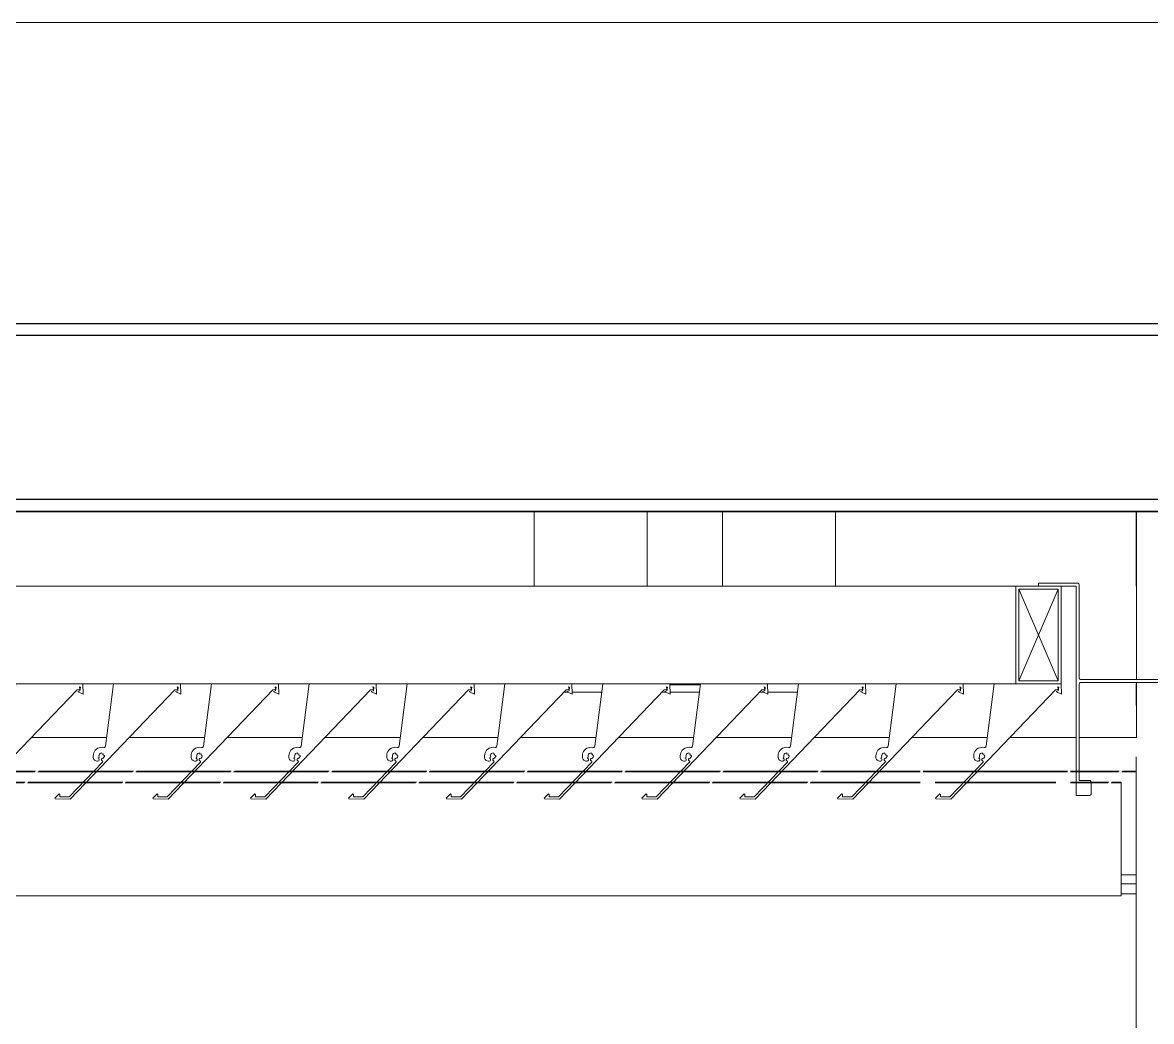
# Model space of a CAD drawing. Header units: millimetres. Extents: x -220592 to 404889, y -217665 to 38245.
# Drawn here: x 29661 to 30411, y -45092 to -44428 of the extents above; entities that cross this region are included whole.
import ezdxf

# ---------------------------------------------------------------- set-up
doc = ezdxf.new("R2010")
doc.units = ezdxf.units.MM
doc.linetypes.add('XKITLINE00', pattern=[0])
doc.layers.get('Defpoints').update_dxf_attribs({"color": 255})
for name, color, linetype in [('000 - 0_HIDE_OBJ_FRAMING_DEF_SUB_1', 1, 'Continuous'), ('000 - STRUCTURE_STEEL_FRAMING_SUB_COLOR_1', 2, 'Continuous'), ('000 - STRUCTURE_STEEL_FRAMING_SUB_COLOR_2', 1, 'Continuous'), ('000 - STRUCTURE_STEEL_FRAMING_WIPEOUT_', 250, 'Continuous')]:
    doc.layers.add(name, color=color, linetype=linetype)
doc.layers.add('Part', color=2, linetype='Continuous', lineweight=0)

# ---------------------------------------------------------------- blocks, each defined once
blk = doc.blocks.new('*A13889')
at = {"layer": 'Part', "linetype": 'XKITLINE00', "lineweight": 0}
for p, q in [((-160.638308, 66.205104), (-160.638308, 67.320805)), ((-160.638308, 67.320805), (-160.152583, 67.320805)), ((-157.388308, 67.320805), (-149.088308, 67.320805)), ((-148.588308, 67.320805), (-145.838308, 67.320805)), ((-145.838308, 66.205069), (-145.838308, 67.320805)), ((-160.638308, 65.820805), (-160.638308, 66.184805)), ((-145.838308, 65.820805), (-145.838308, 66.184609)), ((-160.638308, 65.820805), (-160.258786, 65.820805)), ((-160.238448, 65.820805), (-159.829659, 65.820805)), ((-157.728411, 65.820805), (-157.229659, 65.820805)), ((-157.078411, 65.820805), (-156.579659, 65.820805)), ((-156.428411, 65.820805), (-155.929659, 65.820805)), ((-155.778411, 65.820805), (-155.279659, 65.820805)), ((-155.128411, 65.820805), (-154.629659, 65.820805)), ((-154.478411, 65.820805), (-153.979659, 65.820805)), ((-153.828411, 65.820805), (-153.329659, 65.820805)), ((-153.178411, 65.820805), (-152.679659, 65.820805)), ((-152.528411, 65.820805), (-152.029659, 65.820805)), ((-151.878411, 65.820805), (-151.379659, 65.820805)), ((-151.228411, 65.820805), (-150.729659, 65.820805)), ((-150.578411, 65.820805), (-150.079659, 65.820805)), ((-149.928411, 65.820805), (-149.429659, 65.820805)), ((-149.278411, 65.820805), (-148.779659, 65.820805)), ((-148.628411, 65.820805), (-148.129659, 65.820805)), ((-147.978411, 65.820805), (-147.479659, 65.820805)), ((-147.328411, 65.820805), (-146.829659, 65.820805)), ((-146.678411, 65.820805), (-146.238448, 65.820805)), ((-146.218448, 65.820805), (-145.838308, 65.820805))]:
    blk.add_line(p, q, dxfattribs=at)
blk = doc.blocks.new('*A13890')
at = {"layer": 'Part', "linetype": 'XKITLINE00', "lineweight": 0}
for p, q in [((-146.784201, 66.175699), (-146.837231, 65.761693)), ((-146.338531, 66.175691), (-146.784201, 66.175699)), ((-146.357322, 66.138796), (-146.360226, 66.155812)), ((-146.360226, 66.155812), (-146.353653, 66.153776)), ((-146.356793, 66.128793), (-146.353653, 66.153776)), ((-146.335909, 66.108006), (-146.338531, 66.175691)), ((-147.072111, 65.410777), (-146.375865, 66.135899)), ((-146.375865, 66.135899), (-146.357322, 66.138796)), ((-146.368984, 66.128664), (-146.369396, 66.123541)), ((-146.369396, 66.123541), (-146.335909, 66.108006)), ((-146.356793, 66.128793), (-146.368984, 66.128664)), ((-146.918205, 65.707916), (-146.91899, 65.697703)), ((-146.915582, 65.717817), (-146.918205, 65.707916)), ((-146.911209, 65.727079), (-146.915582, 65.717817)), ((-146.905231, 65.735396), (-146.911209, 65.727079)), ((-146.897844, 65.742492), (-146.905231, 65.735396)), ((-146.889294, 65.748132), (-146.897844, 65.742492)), ((-146.879864, 65.75213), (-146.889294, 65.748132)), ((-146.880851, 65.696214), (-146.880507, 65.702714)), ((-146.880507, 65.702714), (-146.877909, 65.708682)), ((-146.869865, 65.754353), (-146.879864, 65.75213)), ((-146.877909, 65.708682), (-146.873387, 65.713364)), ((-146.873387, 65.713364), (-146.867513, 65.716166)), ((-146.859629, 65.754728), (-146.869865, 65.754353)), ((-146.867513, 65.716166), (-146.861029, 65.716735)), ((-146.861029, 65.716735), (-146.859923, 65.709029)), ((-146.859923, 65.709029), (-146.852863, 65.710199)), ((-146.849495, 65.753242), (-146.859629, 65.754728)), ((-146.852863, 65.710199), (-146.851919, 65.703034)), ((-146.851919, 65.703034), (-146.844528, 65.700712)), ((-146.843972, 65.753481), (-146.849495, 65.753242)), ((-146.844528, 65.700712), (-146.844951, 65.69404)), ((-146.839421, 65.756618), (-146.843972, 65.753481)), ((-146.837231, 65.761693), (-146.839421, 65.756618)), ((-146.857075, 65.656828), (-147.078477, 65.425812)), ((-146.91899, 65.697703), (-146.918892, 65.690904)), ((-146.918892, 65.690904), (-146.918256, 65.685176)), ((-146.918256, 65.685176), (-146.916537, 65.679675)), ((-146.916537, 65.679675), (-146.913797, 65.674605)), ((-146.913797, 65.674605), (-146.910139, 65.670151)), ((-146.910139, 65.670151), (-146.905696, 65.66648)), ((-146.905696, 65.66648), (-146.900633, 65.663726)), ((-146.900633, 65.663726), (-146.895137, 65.661991)), ((-146.895137, 65.661991), (-146.887367, 65.661495)), ((-146.887367, 65.661495), (-146.881893, 65.664135)), ((-146.887334, 65.683455), (-146.882353, 65.685485)), ((-146.881862, 65.680513), (-146.887334, 65.683455)), ((-146.882353, 65.685485), (-146.879946, 65.690296)), ((-146.881893, 65.664135), (-146.878656, 65.669279)), ((-146.878644, 65.675356), (-146.881862, 65.680513)), ((-146.879946, 65.690296), (-146.880851, 65.696214)), ((-146.878656, 65.669279), (-146.878644, 65.675356)), ((-146.864258, 65.676), (-146.864464, 65.670106)), ((-146.864464, 65.670106), (-146.86061, 65.665642)), ((-146.860101, 65.680183), (-146.864258, 65.676)), ((-146.86061, 65.665642), (-146.855983, 65.661987)), ((-146.852527, 65.683297), (-146.860101, 65.680183)), ((-146.855983, 65.661987), (-146.857075, 65.656828)), ((-146.847741, 65.687964), (-146.852527, 65.683297)), ((-146.844951, 65.69404), (-146.847741, 65.687964)), ((-147.144842, 65.44466), (-147.17373, 65.416011)), ((-147.17373, 65.416011), (-147.171262, 65.41133)), ((-147.171262, 65.41133), (-147.072111, 65.410777)), ((-147.139921, 65.443575), (-147.144842, 65.44466)), ((-147.139824, 65.426155), (-147.139921, 65.443575)), ((-147.078477, 65.425812), (-147.139824, 65.426155))]:
    blk.add_line(p, q, dxfattribs=at)
blk = doc.blocks.new('*A13891')
at = {"layer": 'Part', "linetype": 'XKITLINE00', "lineweight": 0}
for p, q in [((-147.434201, 66.175699), (-147.487231, 65.761693)), ((-146.988531, 66.175691), (-147.434201, 66.175699)), ((-147.007322, 66.138796), (-147.010226, 66.155812)), ((-147.010226, 66.155812), (-147.003653, 66.153776)), ((-147.006793, 66.128793), (-147.003653, 66.153776)), ((-146.985909, 66.108006), (-146.988531, 66.175691)), ((-147.722111, 65.410777), (-147.025865, 66.135899)), ((-147.025865, 66.135899), (-147.007322, 66.138796)), ((-147.018984, 66.128664), (-147.019396, 66.123541)), ((-147.019396, 66.123541), (-146.985909, 66.108006)), ((-147.006793, 66.128793), (-147.018984, 66.128664)), ((-147.568205, 65.707916), (-147.56899, 65.697703)), ((-147.565582, 65.717817), (-147.568205, 65.707916)), ((-147.561209, 65.727079), (-147.565582, 65.717817)), ((-147.555231, 65.735396), (-147.561209, 65.727079)), ((-147.547844, 65.742492), (-147.555231, 65.735396)), ((-147.539294, 65.748132), (-147.547844, 65.742492)), ((-147.529864, 65.75213), (-147.539294, 65.748132)), ((-147.530851, 65.696214), (-147.530507, 65.702714)), ((-147.530507, 65.702714), (-147.527909, 65.708682)), ((-147.519865, 65.754353), (-147.529864, 65.75213)), ((-147.527909, 65.708682), (-147.523387, 65.713364)), ((-147.523387, 65.713364), (-147.517513, 65.716166)), ((-147.509629, 65.754728), (-147.519865, 65.754353)), ((-147.517513, 65.716166), (-147.511029, 65.716735)), ((-147.511029, 65.716735), (-147.509923, 65.709029)), ((-147.509923, 65.709029), (-147.502863, 65.710199)), ((-147.499495, 65.753242), (-147.509629, 65.754728)), ((-147.502863, 65.710199), (-147.501919, 65.703034)), ((-147.501919, 65.703034), (-147.494528, 65.700712)), ((-147.493972, 65.753481), (-147.499495, 65.753242)), ((-147.494528, 65.700712), (-147.494951, 65.69404)), ((-147.489421, 65.756618), (-147.493972, 65.753481)), ((-147.487231, 65.761693), (-147.489421, 65.756618)), ((-147.507075, 65.656828), (-147.728477, 65.425812)), ((-147.56899, 65.697703), (-147.568892, 65.690904)), ((-147.568892, 65.690904), (-147.568256, 65.685176)), ((-147.568256, 65.685176), (-147.566537, 65.679675)), ((-147.566537, 65.679675), (-147.563797, 65.674605)), ((-147.563797, 65.674605), (-147.560139, 65.670151)), ((-147.560139, 65.670151), (-147.555696, 65.66648)), ((-147.555696, 65.66648), (-147.550633, 65.663726)), ((-147.550633, 65.663726), (-147.545137, 65.661991)), ((-147.545137, 65.661991), (-147.537367, 65.661495)), ((-147.537367, 65.661495), (-147.531893, 65.664135)), ((-147.537334, 65.683455), (-147.532353, 65.685485)), ((-147.531862, 65.680513), (-147.537334, 65.683455)), ((-147.532353, 65.685485), (-147.529946, 65.690296)), ((-147.531893, 65.664135), (-147.528656, 65.669279)), ((-147.528644, 65.675356), (-147.531862, 65.680513)), ((-147.529946, 65.690296), (-147.530851, 65.696214)), ((-147.528656, 65.669279), (-147.528644, 65.675356)), ((-147.514258, 65.676), (-147.514464, 65.670106)), ((-147.514464, 65.670106), (-147.51061, 65.665642)), ((-147.510101, 65.680183), (-147.514258, 65.676)), ((-147.51061, 65.665642), (-147.505983, 65.661987)), ((-147.502527, 65.683297), (-147.510101, 65.680183)), ((-147.505983, 65.661987), (-147.507075, 65.656828)), ((-147.497741, 65.687964), (-147.502527, 65.683297)), ((-147.494951, 65.69404), (-147.497741, 65.687964)), ((-147.794842, 65.44466), (-147.82373, 65.416011)), ((-147.82373, 65.416011), (-147.821262, 65.41133)), ((-147.821262, 65.41133), (-147.722111, 65.410777)), ((-147.789921, 65.443575), (-147.794842, 65.44466)), ((-147.789824, 65.426155), (-147.789921, 65.443575)), ((-147.728477, 65.425812), (-147.789824, 65.426155))]:
    blk.add_line(p, q, dxfattribs=at)
blk = doc.blocks.new('*A13892')
at = {"layer": 'Part', "linetype": 'XKITLINE00', "lineweight": 0}
for p, q in [((-148.084201, 66.175699), (-148.137231, 65.761693)), ((-147.638531, 66.175691), (-148.084201, 66.175699)), ((-147.657322, 66.138796), (-147.660226, 66.155812)), ((-147.660226, 66.155812), (-147.653653, 66.153776)), ((-147.656793, 66.128793), (-147.653653, 66.153776)), ((-147.635909, 66.108006), (-147.638531, 66.175691)), ((-148.372111, 65.410777), (-147.675865, 66.135899)), ((-147.675865, 66.135899), (-147.657322, 66.138796)), ((-147.668984, 66.128664), (-147.669396, 66.123541)), ((-147.669396, 66.123541), (-147.635909, 66.108006)), ((-147.656793, 66.128793), (-147.668984, 66.128664)), ((-148.218205, 65.707916), (-148.21899, 65.697703)), ((-148.215582, 65.717817), (-148.218205, 65.707916)), ((-148.211209, 65.727079), (-148.215582, 65.717817)), ((-148.205231, 65.735396), (-148.211209, 65.727079)), ((-148.197844, 65.742492), (-148.205231, 65.735396)), ((-148.189294, 65.748132), (-148.197844, 65.742492)), ((-148.179864, 65.75213), (-148.189294, 65.748132)), ((-148.180851, 65.696214), (-148.180507, 65.702714)), ((-148.180507, 65.702714), (-148.177909, 65.708682)), ((-148.169865, 65.754353), (-148.179864, 65.75213)), ((-148.177909, 65.708682), (-148.173387, 65.713364)), ((-148.173387, 65.713364), (-148.167513, 65.716166)), ((-148.159629, 65.754728), (-148.169865, 65.754353)), ((-148.167513, 65.716166), (-148.161029, 65.716735)), ((-148.161029, 65.716735), (-148.159923, 65.709029)), ((-148.159923, 65.709029), (-148.152863, 65.710199)), ((-148.149495, 65.753242), (-148.159629, 65.754728)), ((-148.152863, 65.710199), (-148.151919, 65.703034)), ((-148.151919, 65.703034), (-148.144528, 65.700712)), ((-148.143972, 65.753481), (-148.149495, 65.753242)), ((-148.144528, 65.700712), (-148.144951, 65.69404)), ((-148.139421, 65.756618), (-148.143972, 65.753481)), ((-148.137231, 65.761693), (-148.139421, 65.756618)), ((-148.157075, 65.656828), (-148.378477, 65.425812)), ((-148.21899, 65.697703), (-148.218892, 65.690904)), ((-148.218892, 65.690904), (-148.218256, 65.685176)), ((-148.218256, 65.685176), (-148.216537, 65.679675)), ((-148.216537, 65.679675), (-148.213797, 65.674605)), ((-148.213797, 65.674605), (-148.210139, 65.670151)), ((-148.210139, 65.670151), (-148.205696, 65.66648)), ((-148.205696, 65.66648), (-148.200633, 65.663726)), ((-148.200633, 65.663726), (-148.195137, 65.661991)), ((-148.195137, 65.661991), (-148.187367, 65.661495)), ((-148.187367, 65.661495), (-148.181893, 65.664135)), ((-148.187334, 65.683455), (-148.182353, 65.685485)), ((-148.181862, 65.680513), (-148.187334, 65.683455)), ((-148.182353, 65.685485), (-148.179946, 65.690296)), ((-148.181893, 65.664135), (-148.178656, 65.669279)), ((-148.178644, 65.675356), (-148.181862, 65.680513)), ((-148.179946, 65.690296), (-148.180851, 65.696214)), ((-148.178656, 65.669279), (-148.178644, 65.675356)), ((-148.164258, 65.676), (-148.164464, 65.670106)), ((-148.164464, 65.670106), (-148.16061, 65.665642)), ((-148.160101, 65.680183), (-148.164258, 65.676)), ((-148.16061, 65.665642), (-148.155983, 65.661987)), ((-148.152527, 65.683297), (-148.160101, 65.680183)), ((-148.155983, 65.661987), (-148.157075, 65.656828)), ((-148.147741, 65.687964), (-148.152527, 65.683297)), ((-148.144951, 65.69404), (-148.147741, 65.687964)), ((-148.444842, 65.44466), (-148.47373, 65.416011)), ((-148.47373, 65.416011), (-148.471262, 65.41133)), ((-148.471262, 65.41133), (-148.372111, 65.410777)), ((-148.439921, 65.443575), (-148.444842, 65.44466)), ((-148.439824, 65.426155), (-148.439921, 65.443575)), ((-148.378477, 65.425812), (-148.439824, 65.426155))]:
    blk.add_line(p, q, dxfattribs=at)
blk = doc.blocks.new('*A13893')
at = {"layer": 'Part', "linetype": 'XKITLINE00', "lineweight": 0}
for p, q in [((-148.734201, 66.175699), (-148.787231, 65.761693)), ((-148.288531, 66.175691), (-148.734201, 66.175699)), ((-148.307322, 66.138796), (-148.310226, 66.155812)), ((-148.310226, 66.155812), (-148.303653, 66.153776)), ((-148.306793, 66.128793), (-148.303653, 66.153776)), ((-148.285909, 66.108006), (-148.288531, 66.175691)), ((-149.022111, 65.410777), (-148.325865, 66.135899)), ((-148.325865, 66.135899), (-148.307322, 66.138796)), ((-148.318984, 66.128664), (-148.319396, 66.123541)), ((-148.319396, 66.123541), (-148.285909, 66.108006)), ((-148.306793, 66.128793), (-148.318984, 66.128664)), ((-148.868205, 65.707916), (-148.86899, 65.697703)), ((-148.865582, 65.717817), (-148.868205, 65.707916)), ((-148.861209, 65.727079), (-148.865582, 65.717817)), ((-148.855231, 65.735396), (-148.861209, 65.727079)), ((-148.847844, 65.742492), (-148.855231, 65.735396)), ((-148.839294, 65.748132), (-148.847844, 65.742492)), ((-148.829864, 65.75213), (-148.839294, 65.748132)), ((-148.830851, 65.696214), (-148.830507, 65.702714)), ((-148.830507, 65.702714), (-148.827909, 65.708682)), ((-148.819865, 65.754353), (-148.829864, 65.75213)), ((-148.827909, 65.708682), (-148.823387, 65.713364)), ((-148.823387, 65.713364), (-148.817513, 65.716166)), ((-148.809629, 65.754728), (-148.819865, 65.754353)), ((-148.817513, 65.716166), (-148.811029, 65.716735)), ((-148.811029, 65.716735), (-148.809923, 65.709029)), ((-148.809923, 65.709029), (-148.802863, 65.710199)), ((-148.799495, 65.753242), (-148.809629, 65.754728)), ((-148.802863, 65.710199), (-148.801919, 65.703034)), ((-148.801919, 65.703034), (-148.794528, 65.700712)), ((-148.793972, 65.753481), (-148.799495, 65.753242)), ((-148.794528, 65.700712), (-148.794951, 65.69404)), ((-148.789421, 65.756618), (-148.793972, 65.753481)), ((-148.787231, 65.761693), (-148.789421, 65.756618)), ((-148.807075, 65.656828), (-149.028477, 65.425812)), ((-148.86899, 65.697703), (-148.868892, 65.690904)), ((-148.868892, 65.690904), (-148.868256, 65.685176)), ((-148.868256, 65.685176), (-148.866537, 65.679675)), ((-148.866537, 65.679675), (-148.863797, 65.674605)), ((-148.863797, 65.674605), (-148.860139, 65.670151)), ((-148.860139, 65.670151), (-148.855696, 65.66648)), ((-148.855696, 65.66648), (-148.850633, 65.663726)), ((-148.850633, 65.663726), (-148.845137, 65.661991)), ((-148.845137, 65.661991), (-148.837367, 65.661495)), ((-148.837367, 65.661495), (-148.831893, 65.664135)), ((-148.837334, 65.683455), (-148.832353, 65.685485)), ((-148.831862, 65.680513), (-148.837334, 65.683455)), ((-148.832353, 65.685485), (-148.829946, 65.690296)), ((-148.831893, 65.664135), (-148.828656, 65.669279)), ((-148.828644, 65.675356), (-148.831862, 65.680513)), ((-148.829946, 65.690296), (-148.830851, 65.696214)), ((-148.828656, 65.669279), (-148.828644, 65.675356)), ((-148.814258, 65.676), (-148.814464, 65.670106)), ((-148.814464, 65.670106), (-148.81061, 65.665642)), ((-148.810101, 65.680183), (-148.814258, 65.676)), ((-148.81061, 65.665642), (-148.805983, 65.661987)), ((-148.802527, 65.683297), (-148.810101, 65.680183)), ((-148.805983, 65.661987), (-148.807075, 65.656828)), ((-148.797741, 65.687964), (-148.802527, 65.683297)), ((-148.794951, 65.69404), (-148.797741, 65.687964)), ((-149.094842, 65.44466), (-149.12373, 65.416011)), ((-149.12373, 65.416011), (-149.121262, 65.41133)), ((-149.121262, 65.41133), (-149.022111, 65.410777)), ((-149.089921, 65.443575), (-149.094842, 65.44466)), ((-149.089824, 65.426155), (-149.089921, 65.443575)), ((-149.028477, 65.425812), (-149.089824, 65.426155))]:
    blk.add_line(p, q, dxfattribs=at)
blk = doc.blocks.new('*A13894')
at = {"layer": 'Part', "linetype": 'XKITLINE00', "lineweight": 0}
for p, q in [((-149.384201, 66.175699), (-149.437231, 65.761693)), ((-148.938531, 66.175691), (-149.384201, 66.175699)), ((-148.957322, 66.138796), (-148.960226, 66.155812)), ((-148.960226, 66.155812), (-148.953653, 66.153776)), ((-148.956793, 66.128793), (-148.953653, 66.153776)), ((-148.935909, 66.108006), (-148.938531, 66.175691)), ((-149.672111, 65.410777), (-148.975865, 66.135899)), ((-148.975865, 66.135899), (-148.957322, 66.138796)), ((-148.968984, 66.128664), (-148.969396, 66.123541)), ((-148.969396, 66.123541), (-148.935909, 66.108006)), ((-148.956793, 66.128793), (-148.968984, 66.128664)), ((-149.518205, 65.707916), (-149.51899, 65.697703)), ((-149.515582, 65.717817), (-149.518205, 65.707916)), ((-149.511209, 65.727079), (-149.515582, 65.717817)), ((-149.505231, 65.735396), (-149.511209, 65.727079)), ((-149.497844, 65.742492), (-149.505231, 65.735396)), ((-149.489294, 65.748132), (-149.497844, 65.742492)), ((-149.479864, 65.75213), (-149.489294, 65.748132)), ((-149.480851, 65.696214), (-149.480507, 65.702714)), ((-149.480507, 65.702714), (-149.477909, 65.708682)), ((-149.469865, 65.754353), (-149.479864, 65.75213)), ((-149.477909, 65.708682), (-149.473387, 65.713364)), ((-149.473387, 65.713364), (-149.467513, 65.716166)), ((-149.459629, 65.754728), (-149.469865, 65.754353)), ((-149.467513, 65.716166), (-149.461029, 65.716735)), ((-149.461029, 65.716735), (-149.459923, 65.709029)), ((-149.459923, 65.709029), (-149.452863, 65.710199)), ((-149.449495, 65.753242), (-149.459629, 65.754728)), ((-149.452863, 65.710199), (-149.451919, 65.703034)), ((-149.451919, 65.703034), (-149.444528, 65.700712)), ((-149.443972, 65.753481), (-149.449495, 65.753242)), ((-149.444528, 65.700712), (-149.444951, 65.69404)), ((-149.439421, 65.756618), (-149.443972, 65.753481)), ((-149.437231, 65.761693), (-149.439421, 65.756618)), ((-149.457075, 65.656828), (-149.678477, 65.425812)), ((-149.51899, 65.697703), (-149.518892, 65.690904)), ((-149.518892, 65.690904), (-149.518256, 65.685176)), ((-149.518256, 65.685176), (-149.516537, 65.679675)), ((-149.516537, 65.679675), (-149.513797, 65.674605)), ((-149.513797, 65.674605), (-149.510139, 65.670151)), ((-149.510139, 65.670151), (-149.505696, 65.66648)), ((-149.505696, 65.66648), (-149.500633, 65.663726)), ((-149.500633, 65.663726), (-149.495137, 65.661991)), ((-149.495137, 65.661991), (-149.487367, 65.661495)), ((-149.487367, 65.661495), (-149.481893, 65.664135)), ((-149.487334, 65.683455), (-149.482353, 65.685485)), ((-149.481862, 65.680513), (-149.487334, 65.683455)), ((-149.482353, 65.685485), (-149.479946, 65.690296)), ((-149.481893, 65.664135), (-149.478656, 65.669279)), ((-149.478644, 65.675356), (-149.481862, 65.680513)), ((-149.479946, 65.690296), (-149.480851, 65.696214)), ((-149.478656, 65.669279), (-149.478644, 65.675356)), ((-149.464258, 65.676), (-149.464464, 65.670106)), ((-149.464464, 65.670106), (-149.46061, 65.665642)), ((-149.460101, 65.680183), (-149.464258, 65.676)), ((-149.46061, 65.665642), (-149.455983, 65.661987)), ((-149.452527, 65.683297), (-149.460101, 65.680183)), ((-149.455983, 65.661987), (-149.457075, 65.656828)), ((-149.447741, 65.687964), (-149.452527, 65.683297)), ((-149.444951, 65.69404), (-149.447741, 65.687964)), ((-149.744842, 65.44466), (-149.77373, 65.416011)), ((-149.77373, 65.416011), (-149.771262, 65.41133)), ((-149.771262, 65.41133), (-149.672111, 65.410777)), ((-149.739921, 65.443575), (-149.744842, 65.44466)), ((-149.739824, 65.426155), (-149.739921, 65.443575)), ((-149.678477, 65.425812), (-149.739824, 65.426155))]:
    blk.add_line(p, q, dxfattribs=at)
blk = doc.blocks.new('*A13895')
at = {"layer": 'Part', "linetype": 'XKITLINE00', "lineweight": 0}
for p, q in [((-150.034201, 66.175699), (-150.087231, 65.761693)), ((-149.588531, 66.175691), (-150.034201, 66.175699)), ((-149.607322, 66.138796), (-149.610226, 66.155812)), ((-149.610226, 66.155812), (-149.603653, 66.153776)), ((-149.606793, 66.128793), (-149.603653, 66.153776)), ((-149.585909, 66.108006), (-149.588531, 66.175691)), ((-150.322111, 65.410777), (-149.625865, 66.135899)), ((-149.625865, 66.135899), (-149.607322, 66.138796)), ((-149.618984, 66.128664), (-149.619396, 66.123541)), ((-149.619396, 66.123541), (-149.585909, 66.108006)), ((-149.606793, 66.128793), (-149.618984, 66.128664)), ((-150.168205, 65.707916), (-150.16899, 65.697703)), ((-150.165582, 65.717817), (-150.168205, 65.707916)), ((-150.161209, 65.727079), (-150.165582, 65.717817)), ((-150.155231, 65.735396), (-150.161209, 65.727079)), ((-150.147844, 65.742492), (-150.155231, 65.735396)), ((-150.139294, 65.748132), (-150.147844, 65.742492)), ((-150.129864, 65.75213), (-150.139294, 65.748132)), ((-150.130851, 65.696214), (-150.130507, 65.702714)), ((-150.130507, 65.702714), (-150.127909, 65.708682)), ((-150.119865, 65.754353), (-150.129864, 65.75213)), ((-150.127909, 65.708682), (-150.123387, 65.713364)), ((-150.123387, 65.713364), (-150.117513, 65.716166)), ((-150.109629, 65.754728), (-150.119865, 65.754353)), ((-150.117513, 65.716166), (-150.111029, 65.716735)), ((-150.111029, 65.716735), (-150.109923, 65.709029)), ((-150.109923, 65.709029), (-150.102863, 65.710199)), ((-150.099495, 65.753242), (-150.109629, 65.754728)), ((-150.102863, 65.710199), (-150.101919, 65.703034)), ((-150.101919, 65.703034), (-150.094528, 65.700712)), ((-150.093972, 65.753481), (-150.099495, 65.753242)), ((-150.094528, 65.700712), (-150.094951, 65.69404)), ((-150.089421, 65.756618), (-150.093972, 65.753481)), ((-150.087231, 65.761693), (-150.089421, 65.756618)), ((-150.107075, 65.656828), (-150.328477, 65.425812)), ((-150.16899, 65.697703), (-150.168892, 65.690904)), ((-150.168892, 65.690904), (-150.168256, 65.685176)), ((-150.168256, 65.685176), (-150.166537, 65.679675)), ((-150.166537, 65.679675), (-150.163797, 65.674605)), ((-150.163797, 65.674605), (-150.160139, 65.670151)), ((-150.160139, 65.670151), (-150.155696, 65.66648)), ((-150.155696, 65.66648), (-150.150633, 65.663726)), ((-150.150633, 65.663726), (-150.145137, 65.661991)), ((-150.145137, 65.661991), (-150.137367, 65.661495)), ((-150.137367, 65.661495), (-150.131893, 65.664135)), ((-150.137334, 65.683455), (-150.132353, 65.685485)), ((-150.131862, 65.680513), (-150.137334, 65.683455)), ((-150.132353, 65.685485), (-150.129946, 65.690296)), ((-150.131893, 65.664135), (-150.128656, 65.669279)), ((-150.128644, 65.675356), (-150.131862, 65.680513)), ((-150.129946, 65.690296), (-150.130851, 65.696214)), ((-150.128656, 65.669279), (-150.128644, 65.675356)), ((-150.114258, 65.676), (-150.114464, 65.670106)), ((-150.114464, 65.670106), (-150.11061, 65.665642)), ((-150.110101, 65.680183), (-150.114258, 65.676)), ((-150.11061, 65.665642), (-150.105983, 65.661987)), ((-150.102527, 65.683297), (-150.110101, 65.680183)), ((-150.105983, 65.661987), (-150.107075, 65.656828)), ((-150.097741, 65.687964), (-150.102527, 65.683297)), ((-150.094951, 65.69404), (-150.097741, 65.687964)), ((-150.394842, 65.44466), (-150.42373, 65.416011)), ((-150.42373, 65.416011), (-150.421262, 65.41133)), ((-150.421262, 65.41133), (-150.322111, 65.410777)), ((-150.389921, 65.443575), (-150.394842, 65.44466)), ((-150.389824, 65.426155), (-150.389921, 65.443575)), ((-150.328477, 65.425812), (-150.389824, 65.426155))]:
    blk.add_line(p, q, dxfattribs=at)
blk = doc.blocks.new('*A13896')
at = {"layer": 'Part', "linetype": 'XKITLINE00', "lineweight": 0}
for p, q in [((-150.684201, 66.175699), (-150.737231, 65.761693)), ((-150.238531, 66.175691), (-150.684201, 66.175699)), ((-150.257322, 66.138796), (-150.260226, 66.155812)), ((-150.260226, 66.155812), (-150.253653, 66.153776)), ((-150.256793, 66.128793), (-150.253653, 66.153776)), ((-150.235909, 66.108006), (-150.238531, 66.175691)), ((-150.972111, 65.410777), (-150.275865, 66.135899)), ((-150.275865, 66.135899), (-150.257322, 66.138796)), ((-150.268984, 66.128664), (-150.269396, 66.123541)), ((-150.269396, 66.123541), (-150.235909, 66.108006)), ((-150.256793, 66.128793), (-150.268984, 66.128664)), ((-150.818205, 65.707916), (-150.81899, 65.697703)), ((-150.815582, 65.717817), (-150.818205, 65.707916)), ((-150.811209, 65.727079), (-150.815582, 65.717817)), ((-150.805231, 65.735396), (-150.811209, 65.727079)), ((-150.797844, 65.742492), (-150.805231, 65.735396)), ((-150.789294, 65.748132), (-150.797844, 65.742492)), ((-150.779864, 65.75213), (-150.789294, 65.748132)), ((-150.780851, 65.696214), (-150.780507, 65.702714)), ((-150.780507, 65.702714), (-150.777909, 65.708682)), ((-150.769865, 65.754353), (-150.779864, 65.75213)), ((-150.777909, 65.708682), (-150.773387, 65.713364)), ((-150.773387, 65.713364), (-150.767513, 65.716166)), ((-150.759629, 65.754728), (-150.769865, 65.754353)), ((-150.767513, 65.716166), (-150.761029, 65.716735)), ((-150.761029, 65.716735), (-150.759923, 65.709029)), ((-150.759923, 65.709029), (-150.752863, 65.710199)), ((-150.749495, 65.753242), (-150.759629, 65.754728)), ((-150.752863, 65.710199), (-150.751919, 65.703034)), ((-150.751919, 65.703034), (-150.744528, 65.700712)), ((-150.743972, 65.753481), (-150.749495, 65.753242)), ((-150.744528, 65.700712), (-150.744951, 65.69404)), ((-150.739421, 65.756618), (-150.743972, 65.753481)), ((-150.737231, 65.761693), (-150.739421, 65.756618)), ((-150.757075, 65.656828), (-150.978477, 65.425812)), ((-150.81899, 65.697703), (-150.818892, 65.690904)), ((-150.818892, 65.690904), (-150.818256, 65.685176)), ((-150.818256, 65.685176), (-150.816537, 65.679675)), ((-150.816537, 65.679675), (-150.813797, 65.674605)), ((-150.813797, 65.674605), (-150.810139, 65.670151)), ((-150.810139, 65.670151), (-150.805696, 65.66648)), ((-150.805696, 65.66648), (-150.800633, 65.663726)), ((-150.800633, 65.663726), (-150.795137, 65.661991)), ((-150.795137, 65.661991), (-150.787367, 65.661495)), ((-150.787367, 65.661495), (-150.781893, 65.664135)), ((-150.787334, 65.683455), (-150.782353, 65.685485)), ((-150.781862, 65.680513), (-150.787334, 65.683455)), ((-150.782353, 65.685485), (-150.779946, 65.690296)), ((-150.781893, 65.664135), (-150.778656, 65.669279)), ((-150.778644, 65.675356), (-150.781862, 65.680513)), ((-150.779946, 65.690296), (-150.780851, 65.696214)), ((-150.778656, 65.669279), (-150.778644, 65.675356)), ((-150.764258, 65.676), (-150.764464, 65.670106)), ((-150.764464, 65.670106), (-150.76061, 65.665642)), ((-150.760101, 65.680183), (-150.764258, 65.676)), ((-150.76061, 65.665642), (-150.755983, 65.661987)), ((-150.752527, 65.683297), (-150.760101, 65.680183)), ((-150.755983, 65.661987), (-150.757075, 65.656828)), ((-150.747741, 65.687964), (-150.752527, 65.683297)), ((-150.744951, 65.69404), (-150.747741, 65.687964)), ((-151.044842, 65.44466), (-151.07373, 65.416011)), ((-151.07373, 65.416011), (-151.071262, 65.41133)), ((-151.071262, 65.41133), (-150.972111, 65.410777)), ((-151.039921, 65.443575), (-151.044842, 65.44466)), ((-151.039824, 65.426155), (-151.039921, 65.443575)), ((-150.978477, 65.425812), (-151.039824, 65.426155))]:
    blk.add_line(p, q, dxfattribs=at)
blk = doc.blocks.new('*A13897')
at = {"layer": 'Part', "linetype": 'XKITLINE00', "lineweight": 0}
for p, q in [((-151.334201, 66.175699), (-151.387231, 65.761693)), ((-150.888531, 66.175691), (-151.334201, 66.175699)), ((-150.907322, 66.138796), (-150.910226, 66.155812)), ((-150.910226, 66.155812), (-150.903653, 66.153776)), ((-150.906793, 66.128793), (-150.903653, 66.153776)), ((-150.885909, 66.108006), (-150.888531, 66.175691)), ((-151.622111, 65.410777), (-150.925865, 66.135899)), ((-150.925865, 66.135899), (-150.907322, 66.138796)), ((-150.918984, 66.128664), (-150.919396, 66.123541)), ((-150.919396, 66.123541), (-150.885909, 66.108006)), ((-150.906793, 66.128793), (-150.918984, 66.128664)), ((-151.468205, 65.707916), (-151.46899, 65.697703)), ((-151.465582, 65.717817), (-151.468205, 65.707916)), ((-151.461209, 65.727079), (-151.465582, 65.717817)), ((-151.455231, 65.735396), (-151.461209, 65.727079)), ((-151.447844, 65.742492), (-151.455231, 65.735396)), ((-151.439294, 65.748132), (-151.447844, 65.742492)), ((-151.429864, 65.75213), (-151.439294, 65.748132)), ((-151.430851, 65.696214), (-151.430507, 65.702714)), ((-151.430507, 65.702714), (-151.427909, 65.708682)), ((-151.419865, 65.754353), (-151.429864, 65.75213)), ((-151.427909, 65.708682), (-151.423387, 65.713364)), ((-151.423387, 65.713364), (-151.417513, 65.716166)), ((-151.409629, 65.754728), (-151.419865, 65.754353)), ((-151.417513, 65.716166), (-151.411029, 65.716735)), ((-151.411029, 65.716735), (-151.409923, 65.709029)), ((-151.409923, 65.709029), (-151.402863, 65.710199)), ((-151.399495, 65.753242), (-151.409629, 65.754728)), ((-151.402863, 65.710199), (-151.401919, 65.703034)), ((-151.401919, 65.703034), (-151.394528, 65.700712)), ((-151.393972, 65.753481), (-151.399495, 65.753242)), ((-151.394528, 65.700712), (-151.394951, 65.69404)), ((-151.389421, 65.756618), (-151.393972, 65.753481)), ((-151.387231, 65.761693), (-151.389421, 65.756618)), ((-151.407075, 65.656828), (-151.628477, 65.425812)), ((-151.46899, 65.697703), (-151.468892, 65.690904)), ((-151.468892, 65.690904), (-151.468256, 65.685176)), ((-151.468256, 65.685176), (-151.466537, 65.679675)), ((-151.466537, 65.679675), (-151.463797, 65.674605)), ((-151.463797, 65.674605), (-151.460139, 65.670151)), ((-151.460139, 65.670151), (-151.455696, 65.66648)), ((-151.455696, 65.66648), (-151.450633, 65.663726)), ((-151.450633, 65.663726), (-151.445137, 65.661991)), ((-151.445137, 65.661991), (-151.437367, 65.661495)), ((-151.437367, 65.661495), (-151.431893, 65.664135)), ((-151.437334, 65.683455), (-151.432353, 65.685485)), ((-151.431862, 65.680513), (-151.437334, 65.683455)), ((-151.432353, 65.685485), (-151.429946, 65.690296)), ((-151.431893, 65.664135), (-151.428656, 65.669279)), ((-151.428644, 65.675356), (-151.431862, 65.680513)), ((-151.429946, 65.690296), (-151.430851, 65.696214)), ((-151.428656, 65.669279), (-151.428644, 65.675356)), ((-151.414258, 65.676), (-151.414464, 65.670106)), ((-151.414464, 65.670106), (-151.41061, 65.665642)), ((-151.410101, 65.680183), (-151.414258, 65.676)), ((-151.41061, 65.665642), (-151.405983, 65.661987)), ((-151.402527, 65.683297), (-151.410101, 65.680183)), ((-151.405983, 65.661987), (-151.407075, 65.656828)), ((-151.397741, 65.687964), (-151.402527, 65.683297)), ((-151.394951, 65.69404), (-151.397741, 65.687964)), ((-151.694842, 65.44466), (-151.72373, 65.416011)), ((-151.72373, 65.416011), (-151.721262, 65.41133)), ((-151.721262, 65.41133), (-151.622111, 65.410777)), ((-151.689921, 65.443575), (-151.694842, 65.44466)), ((-151.689824, 65.426155), (-151.689921, 65.443575)), ((-151.628477, 65.425812), (-151.689824, 65.426155))]:
    blk.add_line(p, q, dxfattribs=at)
blk = doc.blocks.new('*A13898')
at = {"layer": 'Part', "linetype": 'XKITLINE00', "lineweight": 0}
for p, q in [((-151.984201, 66.175699), (-152.037231, 65.761693)), ((-151.538531, 66.175691), (-151.984201, 66.175699)), ((-151.557322, 66.138796), (-151.560226, 66.155812)), ((-151.560226, 66.155812), (-151.553653, 66.153776)), ((-151.556793, 66.128793), (-151.553653, 66.153776)), ((-151.535909, 66.108006), (-151.538531, 66.175691)), ((-152.272111, 65.410777), (-151.575865, 66.135899)), ((-151.575865, 66.135899), (-151.557322, 66.138796)), ((-151.568984, 66.128664), (-151.569396, 66.123541)), ((-151.569396, 66.123541), (-151.535909, 66.108006)), ((-151.556793, 66.128793), (-151.568984, 66.128664)), ((-152.118205, 65.707916), (-152.11899, 65.697703)), ((-152.115582, 65.717817), (-152.118205, 65.707916)), ((-152.111209, 65.727079), (-152.115582, 65.717817)), ((-152.105231, 65.735396), (-152.111209, 65.727079)), ((-152.097844, 65.742492), (-152.105231, 65.735396)), ((-152.089294, 65.748132), (-152.097844, 65.742492)), ((-152.079864, 65.75213), (-152.089294, 65.748132)), ((-152.080851, 65.696214), (-152.080507, 65.702714)), ((-152.080507, 65.702714), (-152.077909, 65.708682)), ((-152.069865, 65.754353), (-152.079864, 65.75213)), ((-152.077909, 65.708682), (-152.073387, 65.713364)), ((-152.073387, 65.713364), (-152.067513, 65.716166)), ((-152.059629, 65.754728), (-152.069865, 65.754353)), ((-152.067513, 65.716166), (-152.061029, 65.716735)), ((-152.061029, 65.716735), (-152.059923, 65.709029)), ((-152.059923, 65.709029), (-152.052863, 65.710199)), ((-152.049495, 65.753242), (-152.059629, 65.754728)), ((-152.052863, 65.710199), (-152.051919, 65.703034)), ((-152.051919, 65.703034), (-152.044528, 65.700712)), ((-152.043972, 65.753481), (-152.049495, 65.753242)), ((-152.044528, 65.700712), (-152.044951, 65.69404)), ((-152.039421, 65.756618), (-152.043972, 65.753481)), ((-152.037231, 65.761693), (-152.039421, 65.756618)), ((-152.057075, 65.656828), (-152.278477, 65.425812)), ((-152.11899, 65.697703), (-152.118892, 65.690904)), ((-152.118892, 65.690904), (-152.118256, 65.685176)), ((-152.118256, 65.685176), (-152.116537, 65.679675)), ((-152.116537, 65.679675), (-152.113797, 65.674605)), ((-152.113797, 65.674605), (-152.110139, 65.670151)), ((-152.110139, 65.670151), (-152.105696, 65.66648)), ((-152.105696, 65.66648), (-152.100633, 65.663726)), ((-152.100633, 65.663726), (-152.095137, 65.661991)), ((-152.095137, 65.661991), (-152.087367, 65.661495)), ((-152.087367, 65.661495), (-152.081893, 65.664135)), ((-152.087334, 65.683455), (-152.082353, 65.685485)), ((-152.081862, 65.680513), (-152.087334, 65.683455)), ((-152.082353, 65.685485), (-152.079946, 65.690296)), ((-152.081893, 65.664135), (-152.078656, 65.669279)), ((-152.078644, 65.675356), (-152.081862, 65.680513)), ((-152.079946, 65.690296), (-152.080851, 65.696214)), ((-152.078656, 65.669279), (-152.078644, 65.675356)), ((-152.064258, 65.676), (-152.064464, 65.670106)), ((-152.064464, 65.670106), (-152.06061, 65.665642)), ((-152.060101, 65.680183), (-152.064258, 65.676)), ((-152.06061, 65.665642), (-152.055983, 65.661987)), ((-152.052527, 65.683297), (-152.060101, 65.680183)), ((-152.055983, 65.661987), (-152.057075, 65.656828)), ((-152.047741, 65.687964), (-152.052527, 65.683297)), ((-152.044951, 65.69404), (-152.047741, 65.687964)), ((-152.344842, 65.44466), (-152.37373, 65.416011)), ((-152.37373, 65.416011), (-152.371262, 65.41133)), ((-152.371262, 65.41133), (-152.272111, 65.410777)), ((-152.339921, 65.443575), (-152.344842, 65.44466)), ((-152.339824, 65.426155), (-152.339921, 65.443575)), ((-152.278477, 65.425812), (-152.339824, 65.426155))]:
    blk.add_line(p, q, dxfattribs=at)
blk = doc.blocks.new('*A13899')
at = {"layer": 'Part', "linetype": 'XKITLINE00', "lineweight": 0}
for p, q in [((-152.634201, 66.175699), (-152.687231, 65.761693)), ((-152.188531, 66.175691), (-152.634201, 66.175699)), ((-152.207322, 66.138796), (-152.210226, 66.155812)), ((-152.210226, 66.155812), (-152.203653, 66.153776)), ((-152.206793, 66.128793), (-152.203653, 66.153776)), ((-152.185909, 66.108006), (-152.188531, 66.175691)), ((-152.922111, 65.410777), (-152.225865, 66.135899)), ((-152.225865, 66.135899), (-152.207322, 66.138796)), ((-152.218984, 66.128664), (-152.219396, 66.123541)), ((-152.219396, 66.123541), (-152.185909, 66.108006)), ((-152.206793, 66.128793), (-152.218984, 66.128664)), ((-152.768205, 65.707916), (-152.76899, 65.697703)), ((-152.765582, 65.717817), (-152.768205, 65.707916)), ((-152.761209, 65.727079), (-152.765582, 65.717817)), ((-152.755231, 65.735396), (-152.761209, 65.727079)), ((-152.747844, 65.742492), (-152.755231, 65.735396)), ((-152.739294, 65.748132), (-152.747844, 65.742492)), ((-152.729864, 65.75213), (-152.739294, 65.748132)), ((-152.730851, 65.696214), (-152.730507, 65.702714)), ((-152.730507, 65.702714), (-152.727909, 65.708682)), ((-152.719865, 65.754353), (-152.729864, 65.75213)), ((-152.727909, 65.708682), (-152.723387, 65.713364)), ((-152.723387, 65.713364), (-152.717513, 65.716166)), ((-152.709629, 65.754728), (-152.719865, 65.754353)), ((-152.717513, 65.716166), (-152.711029, 65.716735)), ((-152.711029, 65.716735), (-152.709923, 65.709029)), ((-152.709923, 65.709029), (-152.702863, 65.710199)), ((-152.699495, 65.753242), (-152.709629, 65.754728)), ((-152.702863, 65.710199), (-152.701919, 65.703034)), ((-152.701919, 65.703034), (-152.694528, 65.700712)), ((-152.693972, 65.753481), (-152.699495, 65.753242)), ((-152.694528, 65.700712), (-152.694951, 65.69404)), ((-152.689421, 65.756618), (-152.693972, 65.753481)), ((-152.687231, 65.761693), (-152.689421, 65.756618)), ((-152.707075, 65.656828), (-152.928477, 65.425812)), ((-152.76899, 65.697703), (-152.768892, 65.690904)), ((-152.768892, 65.690904), (-152.768256, 65.685176)), ((-152.768256, 65.685176), (-152.766537, 65.679675)), ((-152.766537, 65.679675), (-152.763797, 65.674605)), ((-152.763797, 65.674605), (-152.760139, 65.670151)), ((-152.760139, 65.670151), (-152.755696, 65.66648)), ((-152.755696, 65.66648), (-152.750633, 65.663726)), ((-152.750633, 65.663726), (-152.745137, 65.661991)), ((-152.745137, 65.661991), (-152.737367, 65.661495)), ((-152.737367, 65.661495), (-152.731893, 65.664135)), ((-152.737334, 65.683455), (-152.732353, 65.685485)), ((-152.731862, 65.680513), (-152.737334, 65.683455)), ((-152.732353, 65.685485), (-152.729946, 65.690296)), ((-152.731893, 65.664135), (-152.728656, 65.669279)), ((-152.728644, 65.675356), (-152.731862, 65.680513)), ((-152.729946, 65.690296), (-152.730851, 65.696214)), ((-152.728656, 65.669279), (-152.728644, 65.675356)), ((-152.714258, 65.676), (-152.714464, 65.670106)), ((-152.714464, 65.670106), (-152.71061, 65.665642)), ((-152.710101, 65.680183), (-152.714258, 65.676)), ((-152.71061, 65.665642), (-152.705983, 65.661987)), ((-152.702527, 65.683297), (-152.710101, 65.680183)), ((-152.705983, 65.661987), (-152.707075, 65.656828)), ((-152.697741, 65.687964), (-152.702527, 65.683297)), ((-152.694951, 65.69404), (-152.697741, 65.687964)), ((-152.994842, 65.44466), (-153.02373, 65.416011)), ((-153.02373, 65.416011), (-153.021262, 65.41133)), ((-153.021262, 65.41133), (-152.922111, 65.410777)), ((-152.989921, 65.443575), (-152.994842, 65.44466)), ((-152.989824, 65.426155), (-152.989921, 65.443575)), ((-152.928477, 65.425812), (-152.989824, 65.426155))]:
    blk.add_line(p, q, dxfattribs=at)
blk = doc.blocks.new('*A13900')
at = {"layer": 'Part', "linetype": 'XKITLINE00', "lineweight": 0}
for p, q in [((-153.284201, 66.175699), (-153.337231, 65.761693)), ((-152.838531, 66.175691), (-153.284201, 66.175699)), ((-152.857322, 66.138796), (-152.860226, 66.155812)), ((-152.860226, 66.155812), (-152.853653, 66.153776)), ((-152.856793, 66.128793), (-152.853653, 66.153776)), ((-152.835909, 66.108006), (-152.838531, 66.175691)), ((-153.572111, 65.410777), (-152.875865, 66.135899)), ((-152.875865, 66.135899), (-152.857322, 66.138796)), ((-152.868984, 66.128664), (-152.869396, 66.123541)), ((-152.869396, 66.123541), (-152.835909, 66.108006)), ((-152.856793, 66.128793), (-152.868984, 66.128664)), ((-153.418205, 65.707916), (-153.41899, 65.697703)), ((-153.415582, 65.717817), (-153.418205, 65.707916)), ((-153.411209, 65.727079), (-153.415582, 65.717817)), ((-153.405231, 65.735396), (-153.411209, 65.727079)), ((-153.397844, 65.742492), (-153.405231, 65.735396)), ((-153.389294, 65.748132), (-153.397844, 65.742492)), ((-153.379864, 65.75213), (-153.389294, 65.748132)), ((-153.380851, 65.696214), (-153.380507, 65.702714)), ((-153.380507, 65.702714), (-153.377909, 65.708682)), ((-153.369865, 65.754353), (-153.379864, 65.75213)), ((-153.377909, 65.708682), (-153.373387, 65.713364)), ((-153.373387, 65.713364), (-153.367513, 65.716166)), ((-153.359629, 65.754728), (-153.369865, 65.754353)), ((-153.367513, 65.716166), (-153.361029, 65.716735)), ((-153.361029, 65.716735), (-153.359923, 65.709029)), ((-153.359923, 65.709029), (-153.352863, 65.710199)), ((-153.349495, 65.753242), (-153.359629, 65.754728)), ((-153.352863, 65.710199), (-153.351919, 65.703034)), ((-153.351919, 65.703034), (-153.344528, 65.700712)), ((-153.343972, 65.753481), (-153.349495, 65.753242)), ((-153.344528, 65.700712), (-153.344951, 65.69404)), ((-153.339421, 65.756618), (-153.343972, 65.753481)), ((-153.337231, 65.761693), (-153.339421, 65.756618)), ((-153.357075, 65.656828), (-153.578477, 65.425812)), ((-153.41899, 65.697703), (-153.418892, 65.690904)), ((-153.418892, 65.690904), (-153.418256, 65.685176)), ((-153.418256, 65.685176), (-153.416537, 65.679675)), ((-153.416537, 65.679675), (-153.413797, 65.674605)), ((-153.413797, 65.674605), (-153.410139, 65.670151)), ((-153.410139, 65.670151), (-153.405696, 65.66648)), ((-153.405696, 65.66648), (-153.400633, 65.663726)), ((-153.400633, 65.663726), (-153.395137, 65.661991)), ((-153.395137, 65.661991), (-153.387367, 65.661495)), ((-153.387367, 65.661495), (-153.381893, 65.664135)), ((-153.387334, 65.683455), (-153.382353, 65.685485)), ((-153.381862, 65.680513), (-153.387334, 65.683455)), ((-153.382353, 65.685485), (-153.379946, 65.690296)), ((-153.381893, 65.664135), (-153.378656, 65.669279)), ((-153.378644, 65.675356), (-153.381862, 65.680513)), ((-153.379946, 65.690296), (-153.380851, 65.696214)), ((-153.378656, 65.669279), (-153.378644, 65.675356)), ((-153.364258, 65.676), (-153.364464, 65.670106)), ((-153.364464, 65.670106), (-153.36061, 65.665642)), ((-153.360101, 65.680183), (-153.364258, 65.676)), ((-153.36061, 65.665642), (-153.355983, 65.661987)), ((-153.352527, 65.683297), (-153.360101, 65.680183)), ((-153.355983, 65.661987), (-153.357075, 65.656828)), ((-153.347741, 65.687964), (-153.352527, 65.683297)), ((-153.344951, 65.69404), (-153.347741, 65.687964)), ((-153.644842, 65.44466), (-153.67373, 65.416011)), ((-153.67373, 65.416011), (-153.671262, 65.41133)), ((-153.671262, 65.41133), (-153.572111, 65.410777)), ((-153.639921, 65.443575), (-153.644842, 65.44466)), ((-153.639824, 65.426155), (-153.639921, 65.443575)), ((-153.578477, 65.425812), (-153.639824, 65.426155))]:
    blk.add_line(p, q, dxfattribs=at)
blk = doc.blocks.new('*A13912')
at = {"layer": 'Part', "linetype": 'XKITLINE00', "lineweight": 0}
for p, q in [((-146.338519, 66.825501), (-146.638519, 66.825501)), ((-146.638519, 66.825501), (-146.638519, 66.175501)), ((-146.338519, 66.175501), (-146.338519, 66.825501)), ((-146.618519, 66.195501), (-146.358519, 66.805501)), ((-146.358519, 66.195501), (-146.618519, 66.805501)), ((-146.618519, 66.195501), (-146.618519, 66.805501)), ((-146.618519, 66.805501), (-146.358519, 66.805501)), ((-146.358519, 66.805501), (-146.358519, 66.195501)), ((-146.638519, 66.175501), (-146.338519, 66.175501)), ((-146.358519, 66.195501), (-146.618519, 66.195501))]:
    blk.add_line(p, q, dxfattribs=at)
blk = doc.blocks.new('*A13927')
at = {"layer": 'Part', "linetype": 'XKITLINE00', "lineweight": 0}
for p, q in [((-159.838405, 66.825501), (-146.638519, 66.825501)), ((-159.838405, 66.175501), (-159.784226, 66.175501)), ((-159.338523, 66.175501), (-159.134226, 66.175501)), ((-158.688523, 66.175501), (-158.484226, 66.175501)), ((-158.038523, 66.175501), (-157.834226, 66.175501)), ((-157.388523, 66.175501), (-157.184226, 66.175501)), ((-156.738523, 66.175501), (-156.534226, 66.175501)), ((-156.088523, 66.175501), (-155.884226, 66.175501)), ((-155.438523, 66.175501), (-155.234226, 66.175501)), ((-154.788523, 66.175501), (-154.584226, 66.175501)), ((-154.138523, 66.175501), (-153.934226, 66.175501)), ((-153.488523, 66.175501), (-153.284226, 66.175501)), ((-152.838523, 66.175501), (-152.634226, 66.175501)), ((-152.188523, 66.175501), (-151.984226, 66.175501)), ((-151.538523, 66.175501), (-151.334226, 66.175501)), ((-150.888523, 66.175501), (-150.684226, 66.175501)), ((-150.238523, 66.175501), (-150.034226, 66.175501)), ((-149.588523, 66.175501), (-149.384226, 66.175501)), ((-148.938523, 66.175501), (-148.734226, 66.175501)), ((-148.288523, 66.175501), (-148.084226, 66.175501)), ((-147.638523, 66.175501), (-147.434226, 66.175501)), ((-146.988523, 66.175501), (-146.784226, 66.175501))]:
    blk.add_line(p, q, dxfattribs=at)
blk = doc.blocks.new('*A13929')
at = {"layer": 'Part', "linetype": 'XKITLINE00', "lineweight": 0}
for p, q in [((-149.838308, 66.825501), (-149.838308, 67.320805)), ((-149.838308, 67.320805), (-149.088308, 67.320805)), ((-148.588308, 67.320805), (-147.838308, 67.320805)), ((-147.838308, 67.320805), (-147.838308, 66.825501)), ((-149.640358, 66.120805), (-149.613498, 66.120805)), ((-149.586404, 66.120805), (-149.391232, 66.120805)), ((-148.990358, 66.120805), (-148.963498, 66.120805)), ((-148.936404, 66.120805), (-148.741232, 66.120805)), ((-148.340358, 66.120805), (-148.313498, 66.120805)), ((-148.286404, 66.120805), (-148.091232, 66.120805))]:
    blk.add_line(p, q, dxfattribs=at)
blk = doc.blocks.new('*A13931')
at = {"layer": 'Part', "linetype": 'XKITLINE00', "lineweight": 0}
for p, q in [((-149.088308, 66.825501), (-149.088308, 67.57079)), ((-148.588308, 66.825501), (-148.588308, 67.57079)), ((-148.938341, 66.170805), (-148.734828, 66.170805))]:
    blk.add_line(p, q, dxfattribs=at)
blk = doc.blocks.new('*A13954')
at = {"layer": 'Part', "linetype": 'XKITLINE00', "lineweight": 0}
for p, q in [((-146.2248, 66.84424), (-146.488627, 66.844955)), ((-146.488627, 66.844955), (-146.488624, 66.824955)), ((-146.220312, 66.840558), (-146.2248, 66.84424)), ((-146.218625, 66.835002), (-146.220312, 66.840558)), ((-146.217755, 66.211176), (-146.218625, 66.835002)), ((-145.257865, 66.838997), (-145.258517, 66.21517)), ((-145.254183, 66.843485), (-145.257865, 66.838997)), ((-145.248627, 66.845172), (-145.254183, 66.843485)), ((-144.988627, 66.845217), (-145.248627, 66.845172)), ((-145.238624, 66.825173), (-144.988624, 66.825217)), ((-145.238381, 65.435173), (-145.238624, 66.825173)), ((-144.988624, 66.825217), (-144.988627, 66.845217)), ((-146.488624, 66.824955), (-146.238624, 66.824999)), ((-146.238624, 66.824999), (-146.238381, 65.434999)), ((-146.21851, 66.175002), (-146.216826, 66.180558)), ((-146.218399, 65.535002), (-146.21851, 66.175002)), ((-146.214072, 66.206688), (-146.217755, 66.211176)), ((-146.216826, 66.180558), (-146.212339, 66.184242)), ((-146.208516, 66.205004), (-146.214072, 66.206688)), ((-146.212339, 66.184242), (-145.268512, 66.185168)), ((-146.208516, 66.205004), (-145.268516, 66.205168)), ((-145.264689, 66.20593), (-145.268516, 66.205168)), ((-145.268512, 66.185168), (-145.262956, 66.183484)), ((-145.260202, 66.209614), (-145.264689, 66.20593)), ((-145.262956, 66.183484), (-145.259272, 66.178997)), ((-145.258517, 66.21517), (-145.260202, 66.209614)), ((-145.259272, 66.178997), (-145.258399, 65.53517)), ((-146.144572, 65.534254), (-146.218399, 65.535002)), ((-146.140083, 65.530572), (-146.144572, 65.534254)), ((-146.138397, 65.525016), (-146.140083, 65.530572)), ((-146.139143, 65.441189), (-146.138397, 65.525016)), ((-145.337636, 65.528983), (-145.338383, 65.445156)), ((-145.333954, 65.533471), (-145.337636, 65.528983)), ((-145.328399, 65.535158), (-145.333954, 65.533471)), ((-145.258399, 65.53517), (-145.328399, 65.535158)), ((-146.238381, 65.434999), (-146.148381, 65.435015)), ((-146.148381, 65.435015), (-146.142826, 65.436701)), ((-146.142826, 65.436701), (-146.139143, 65.441189)), ((-145.338383, 65.445156), (-145.336697, 65.439601)), ((-145.336697, 65.439601), (-145.332208, 65.435918)), ((-145.332208, 65.435918), (-145.238381, 65.435173))]:
    blk.add_line(p, q, dxfattribs=at)
blk = doc.blocks.new('*A13531')
at = {"layer": '000 - 0_HIDE_OBJ_FRAMING_DEF_SUB_1', "linetype": 'XKITLINE00', "lineweight": 0}
for p, q in [((-138.563334, 70.570805), (-167.913334, 70.570805)), ((-135.563334, 67.570805), (-170.913334, 67.570805))]:
    blk.add_line(p, q, dxfattribs=at)
blk = doc.blocks.new('*A13887')
at = {"layer": '000 - 0_HIDE_OBJ_FRAMING_DEF_SUB_1', "linetype": 'XKITLINE00', "lineweight": 0}
for p, q in [((-144.802542, 66.825501), (-144.802542, 67.320789)), ((-144.802542, 66.032507), (-144.802542, 66.175501)), ((-144.802542, 51.974805), (-144.802542, 65.691525))]:
    blk.add_line(p, q, dxfattribs=at)
blk = doc.blocks.new('*A13928')
at = {"layer": '000 - 0_HIDE_OBJ_FRAMING_DEF_SUB_1', "linetype": 'XKITLINE00', "lineweight": 0}
for p, q in [((-157.802542, 65.595903), (-157.315465, 65.595903)), ((-157.802542, 65.590669), (-157.32048, 65.590669)), ((-157.299382, 65.590669), (-156.67048, 65.590669)), ((-157.294357, 65.595903), (-156.665465, 65.595903)), ((-156.649382, 65.590669), (-156.02048, 65.590669)), ((-156.644357, 65.595903), (-156.015465, 65.595903)), ((-155.999382, 65.590669), (-155.37048, 65.590669)), ((-155.994357, 65.595903), (-155.365465, 65.595903)), ((-155.349382, 65.590669), (-154.72048, 65.590669)), ((-155.344357, 65.595903), (-154.715465, 65.595903)), ((-154.699382, 65.590669), (-154.07048, 65.590669)), ((-154.694357, 65.595903), (-154.065465, 65.595903)), ((-154.049382, 65.590669), (-153.42048, 65.590669)), ((-154.044357, 65.595903), (-153.415465, 65.595903)), ((-153.399382, 65.590669), (-152.77048, 65.590669)), ((-153.394357, 65.595903), (-152.765465, 65.595903)), ((-152.749382, 65.590669), (-152.12048, 65.590669)), ((-152.744357, 65.595903), (-152.115465, 65.595903)), ((-152.099382, 65.590669), (-151.47048, 65.590669)), ((-152.094357, 65.595903), (-151.465465, 65.595903)), ((-151.449382, 65.590669), (-150.82048, 65.590669)), ((-151.444357, 65.595903), (-150.815465, 65.595903)), ((-150.799382, 65.590669), (-150.17048, 65.590669)), ((-150.794357, 65.595903), (-150.165465, 65.595903)), ((-150.149382, 65.590669), (-149.52048, 65.590669)), ((-150.144357, 65.595903), (-149.515465, 65.595903)), ((-149.499382, 65.590669), (-148.87048, 65.590669)), ((-149.494357, 65.595903), (-148.865465, 65.595903)), ((-148.849382, 65.590669), (-148.22048, 65.590669)), ((-148.844357, 65.595903), (-148.215465, 65.595903)), ((-148.199382, 65.590669), (-147.57048, 65.590669)), ((-148.194357, 65.595903), (-147.565465, 65.595903)), ((-147.549382, 65.590669), (-146.92048, 65.590669)), ((-147.544357, 65.595903), (-146.915465, 65.595903)), ((-146.899382, 65.590669), (-146.238408, 65.590669)), ((-146.894357, 65.595903), (-146.238409, 65.595903)), ((-146.218409, 65.595903), (-145.258481, 65.595903)), ((-146.218408, 65.590669), (-145.258474, 65.590669)), ((-145.238409, 65.595903), (-144.915465, 65.595903)), ((-145.238408, 65.590669), (-144.92048, 65.590669)), ((-144.899382, 65.590669), (-144.802542, 65.590669)), ((-144.894357, 65.595903), (-144.802542, 65.595903)), ((-157.702542, 65.522633), (-157.385686, 65.522633)), ((-157.702542, 65.522633), (-157.702542, 65.517399)), ((-157.702542, 65.517399), (-157.390702, 65.517399)), ((-157.702542, 65.517399), (-157.702542, 64.768427)), ((-157.369735, 65.517399), (-156.740702, 65.517399)), ((-157.364709, 65.522633), (-156.735686, 65.522633)), ((-156.719735, 65.517399), (-156.090702, 65.517399)), ((-156.714709, 65.522633), (-156.085686, 65.522633)), ((-156.069735, 65.517399), (-155.440702, 65.517399)), ((-156.064709, 65.522633), (-155.435686, 65.522633)), ((-155.419735, 65.517399), (-154.790702, 65.517399)), ((-155.414709, 65.522633), (-154.785686, 65.522633)), ((-154.769735, 65.517399), (-154.140702, 65.517399)), ((-154.764709, 65.522633), (-154.135686, 65.522633)), ((-154.119735, 65.517399), (-153.490702, 65.517399)), ((-154.114709, 65.522633), (-153.485686, 65.522633)), ((-153.469735, 65.517399), (-152.840702, 65.517399)), ((-153.464709, 65.522633), (-152.835686, 65.522633)), ((-152.819735, 65.517399), (-152.190702, 65.517399)), ((-152.814709, 65.522633), (-152.185686, 65.522633)), ((-152.169735, 65.517399), (-151.540702, 65.517399)), ((-152.164709, 65.522633), (-151.535686, 65.522633)), ((-151.519735, 65.517399), (-150.890702, 65.517399)), ((-151.514709, 65.522633), (-150.885686, 65.522633)), ((-150.869735, 65.517399), (-150.240702, 65.517399)), ((-150.864709, 65.522633), (-150.235686, 65.522633)), ((-150.219735, 65.517399), (-149.590702, 65.517399)), ((-150.214709, 65.522633), (-149.585686, 65.522633)), ((-149.569735, 65.517399), (-148.940702, 65.517399)), ((-149.564709, 65.522633), (-148.935686, 65.522633)), ((-148.919735, 65.517399), (-148.290702, 65.517399)), ((-148.914709, 65.522633), (-148.285686, 65.522633)), ((-148.269735, 65.517399), (-147.640702, 65.517399)), ((-148.264709, 65.522633), (-147.635686, 65.522633)), ((-147.619735, 65.517399), (-146.990702, 65.517399)), ((-147.614709, 65.522633), (-146.985686, 65.522633)), ((-146.969735, 65.517399), (-146.238396, 65.517399)), ((-146.964709, 65.522633), (-146.238396, 65.522633)), ((-146.138465, 65.517399), (-145.337739, 65.517399)), ((-146.138418, 65.522633), (-145.337693, 65.522633)), ((-145.238396, 65.522633), (-144.985686, 65.522633)), ((-145.238396, 65.517399), (-144.990702, 65.517399)), ((-144.969735, 65.517399), (-144.902542, 65.517399)), ((-144.964709, 65.522633), (-144.902542, 65.522633)), ((-144.902542, 65.517399), (-144.902542, 65.522633)), ((-144.902542, 64.768427), (-144.902542, 65.517399)), ((-157.802542, 64.906608), (-157.702542, 64.906608)), ((-144.902542, 64.906608), (-144.802542, 64.906608)), ((-157.802542, 64.846422), (-157.702542, 64.846422)), ((-144.902542, 64.846422), (-144.802542, 64.846422)), ((-157.802542, 64.781511), (-157.702542, 64.781511)), ((-157.702542, 64.768427), (-144.902542, 64.768427)), ((-144.902542, 64.781511), (-144.802542, 64.781511))]:
    blk.add_line(p, q, dxfattribs=at)
blk = doc.blocks.new('W-1-PP18-ST_20260402-011103_LOWER_PL')
at = {"layer": '000 - 0_HIDE_OBJ_FRAMING_DEF_SUB_1', "lineweight": 0, "xscale": 100, "yscale": 100, "zscale": 100}
for name in ['*A13531', '*A13887', '*A13928']:
    blk.add_blockref(name, (17759.3349, -35779.0805), dxfattribs=at)
blk = doc.blocks.new('*U17511')
blk.add_wipeout([(0, 0), (0, 125), (3584, 125), (3584, 0)]).dxf.layer = '000 - STRUCTURE_STEEL_FRAMING_WIPEOUT_'
at = {"layer": '000 - STRUCTURE_STEEL_FRAMING_SUB_COLOR_1'}
for points in [[(0, 125), (0, 117), (3584, 117), (3584, 125)], [(0, 0), (0, 8), (3584, 8), (3584, 0)]]:
    blk.add_lwpolyline(points, close=True, dxfattribs=at)
at = {"layer": '000 - STRUCTURE_STEEL_FRAMING_SUB_COLOR_2'}
blk.add_lwpolyline([(0, 0), (0, 125), (3584, 125), (3584, 0)], close=True, dxfattribs=at)
blk = doc.blocks.new('W-1-PP18-ST_20260402-014810LOPL_MAIN_ST')
at = {"rotation": 180}
blk.add_blockref('*U17511', (4228, -28922), dxfattribs=at)

msp = doc.modelspace()

# ---------------------------------------------------------------- block references
at = {"lineweight": 0, "xscale": 100, "yscale": 100, "zscale": 100}
for name in ['*A13931', '*A13889', '*A13929', '*A13927', '*A13912', '*A13954', '*A13900', '*A13899', '*A13898', '*A13897', '*A13896', '*A13895', '*A13894', '*A13893', '*A13892', '*A13891', '*A13890']:
    msp.add_blockref(name, (44984.4833, -51484.8507), dxfattribs=at)

# ---------------------------------------------------------------- next in the draw order: block references
at = {"layer": 'Defpoints'}
msp.add_blockref('W-1-PP18-ST_20260402-011103_LOWER_PL', (27121.4984, -15705.7702), dxfattribs=at)

# ---------------------------------------------------------------- next in the draw order: block references
msp.add_blockref('W-1-PP18-ST_20260402-014810LOPL_MAIN_ST', (27121.4984, -15705.7702), dxfattribs=at)

doc.saveas('drawing.dxf')
